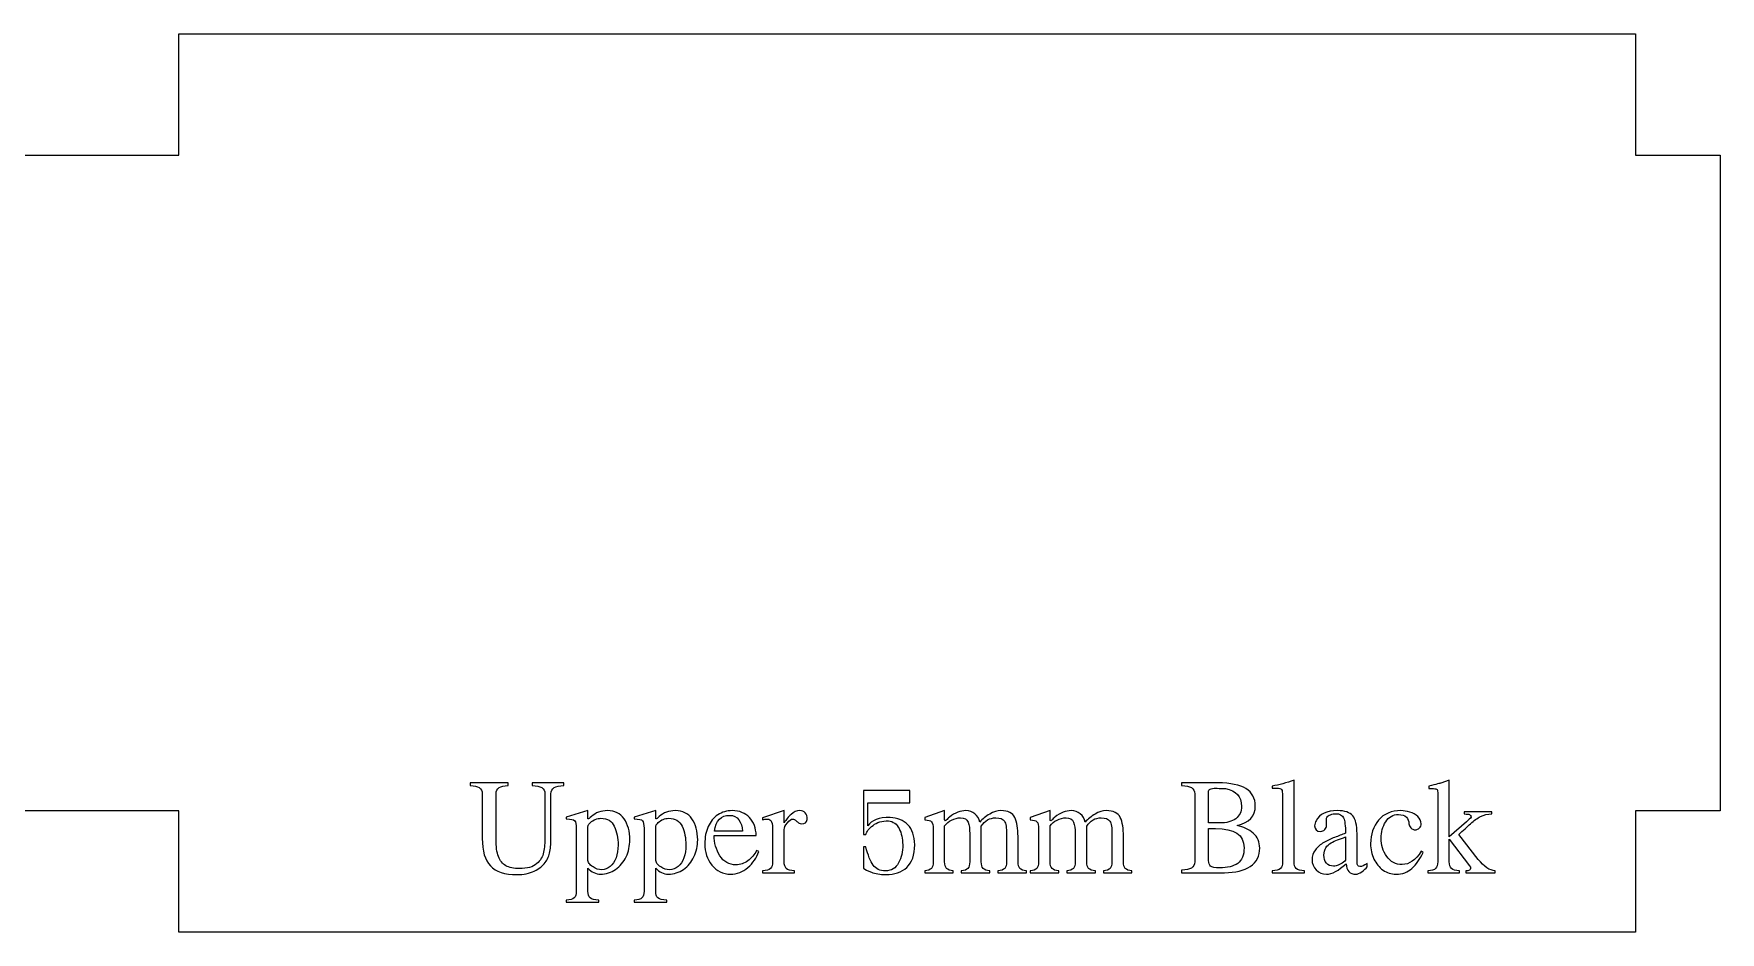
# Model space of a CAD drawing. Header units: inches. Extents: x -14.3 to 12.3, y -4.6 to 6.3.
# Drawn here: x 9.203 to 11.939, y -3.012 to -1.556 of the extents above; entities that cross this region are included whole.
import ezdxf

# ---------------------------------------------------------------- set-up
doc = ezdxf.new("R2010")
doc.units = ezdxf.units.IN
doc.header["$MEASUREMENT"] = 0
doc.layers.add('Layer 1', color=7, linetype='Continuous')

msp = doc.modelspace()

# ---------------------------------------------------------------- linework, layer by layer
at = {"layer": 'Layer 1', "lineweight": 5}
for points in [[(9.4386, -1.7524), (9.4386, -1.7524), (9.4386, -1.5555), (9.4386, -1.5555), (9.4386, -1.5555), (9.4386, -1.5555), (11.8008, -1.5555), (11.8008, -1.5555), (11.8008, -1.5555), (11.8008, -1.5555), (11.8008, -1.7524), (11.8008, -1.7524)], [(11.8008, -1.7524), (11.8008, -1.7524), (11.9386, -1.7524), (11.9386, -1.7524), (11.9386, -1.7524), (11.9386, -1.7524), (11.9386, -2.8154), (11.9386, -2.8154), (11.9386, -2.8154), (11.9386, -2.8154), (11.8008, -2.8154), (11.8008, -2.8154)], [(11.8008, -2.8154), (11.8008, -2.8154), (11.8008, -3.0122), (11.8008, -3.0122), (11.8008, -3.0122), (11.8008, -3.0122), (9.4386, -3.0122), (9.4386, -3.0122), (9.4386, -3.0122), (9.4386, -3.0122), (9.4386, -2.8154), (9.4386, -2.8154)]]:
    msp.add_open_spline(points, degree=3, knots=[0, 0, 0, 0, 0.333333, 0.333333, 0.333333, 0.333333, 0.666667, 0.666667, 0.666667, 0.666667, 1, 1, 1, 1], dxfattribs=at)
for points in [[(6.2889, -1.7524), (6.2889, -1.7524), (9.4386, -1.7524), (9.4386, -1.7524)], [(9.4386, -2.8154), (9.4386, -2.8154), (6.2889, -2.8154), (6.2889, -2.8154)]]:
    msp.add_open_spline(points, degree=3, dxfattribs=at)
at = {"layer": 'Layer 1'}
for points, knots in [([(9.9306, -2.7877), (9.9306, -2.7788), (9.9242, -2.7744), (9.9112, -2.7744), (9.9112, -2.7744), (9.9112, -2.7744), (9.9112, -2.7701), (9.9112, -2.7701), (9.9112, -2.7701), (9.9112, -2.7701), (9.9724, -2.7701), (9.9724, -2.7701), (9.9724, -2.7701), (9.9724, -2.7701), (9.9724, -2.7744), (9.9724, -2.7744), (9.9724, -2.7744), (9.9594, -2.7744), (9.953, -2.7788), (9.953, -2.7877), (9.953, -2.7877), (9.953, -2.7877), (9.953, -2.8617), (9.953, -2.8617), (9.953, -2.8617), (9.953, -2.8732), (9.9542, -2.8825), (9.9568, -2.8894), (9.9568, -2.8894), (9.9594, -2.8962), (9.9634, -2.9012), (9.9689, -2.9044), (9.9689, -2.9044), (9.9745, -2.9075), (9.9818, -2.909), (9.991, -2.909), (9.991, -2.909), (10.0036, -2.909), (10.013, -2.9064), (10.019, -2.901), (10.019, -2.901), (10.0251, -2.8957), (10.0289, -2.8895), (10.0302, -2.8825), (10.0302, -2.8825), (10.0316, -2.8755), (10.0323, -2.867), (10.0323, -2.857), (10.0323, -2.857), (10.0323, -2.857), (10.0323, -2.7877), (10.0323, -2.7877), (10.0323, -2.7877), (10.0323, -2.7788), (10.0254, -2.7744), (10.0116, -2.7744), (10.0116, -2.7744), (10.0116, -2.7744), (10.0116, -2.7701), (10.0116, -2.7701), (10.0116, -2.7701), (10.0116, -2.7701), (10.0627, -2.7701), (10.0627, -2.7701), (10.0627, -2.7701), (10.0627, -2.7701), (10.0627, -2.7744), (10.0627, -2.7744), (10.0627, -2.7744), (10.0489, -2.7744), (10.042, -2.7788), (10.042, -2.7877), (10.042, -2.7877), (10.042, -2.7877), (10.042, -2.857), (10.042, -2.857), (10.042, -2.857), (10.042, -2.8666), (10.0415, -2.8747), (10.0403, -2.8813), (10.0403, -2.8813), (10.0392, -2.8879), (10.0366, -2.8939), (10.0327, -2.8992), (10.0327, -2.8992), (10.0289, -2.9046), (10.0229, -2.9092), (10.015, -2.913), (10.015, -2.913), (10.007, -2.9169), (9.9977, -2.9187), (9.987, -2.9187), (9.987, -2.9187), (9.967, -2.9187), (9.9526, -2.9141), (9.9438, -2.9047), (9.9438, -2.9047), (9.935, -2.8953), (9.9306, -2.8804), (9.9306, -2.8601), (9.9306, -2.8601), (9.9306, -2.8601), (9.9306, -2.7877), (9.9306, -2.7877)], [0, 0, 0, 0, 0.038462, 0.038462, 0.038462, 0.038462, 0.076923, 0.076923, 0.076923, 0.076923, 0.115385, 0.115385, 0.115385, 0.115385, 0.153846, 0.153846, 0.153846, 0.153846, 0.192308, 0.192308, 0.192308, 0.192308, 0.230769, 0.230769, 0.230769, 0.230769, 0.269231, 0.269231, 0.269231, 0.269231, 0.307692, 0.307692, 0.307692, 0.307692, 0.346154, 0.346154, 0.346154, 0.346154, 0.384615, 0.384615, 0.384615, 0.384615, 0.423077, 0.423077, 0.423077, 0.423077, 0.461538, 0.461538, 0.461538, 0.461538, 0.5, 0.5, 0.5, 0.5, 0.538462, 0.538462, 0.538462, 0.538462, 0.576923, 0.576923, 0.576923, 0.576923, 0.615385, 0.615385, 0.615385, 0.615385, 0.653846, 0.653846, 0.653846, 0.653846, 0.692308, 0.692308, 0.692308, 0.692308, 0.730769, 0.730769, 0.730769, 0.730769, 0.769231, 0.769231, 0.769231, 0.769231, 0.807692, 0.807692, 0.807692, 0.807692, 0.846154, 0.846154, 0.846154, 0.846154, 0.884615, 0.884615, 0.884615, 0.884615, 0.923077, 0.923077, 0.923077, 0.923077, 0.961538, 0.961538, 0.961538, 0.961538, 1, 1, 1, 1]), ([(10.5492, -2.8537), (10.5492, -2.8537), (10.5492, -2.7825), (10.5492, -2.7825), (10.5492, -2.7825), (10.5492, -2.7825), (10.624, -2.7825), (10.624, -2.7825), (10.624, -2.7825), (10.624, -2.7825), (10.624, -2.8024), (10.624, -2.8024), (10.624, -2.8024), (10.624, -2.8024), (10.556, -2.8024), (10.556, -2.8024), (10.556, -2.8024), (10.556, -2.8024), (10.556, -2.8397), (10.556, -2.8397), (10.556, -2.8397), (10.5617, -2.8306), (10.5738, -2.8261), (10.592, -2.8261), (10.592, -2.8261), (10.6039, -2.8268), (10.6135, -2.8308), (10.6208, -2.8381), (10.6208, -2.8381), (10.6281, -2.8455), (10.6318, -2.8562), (10.632, -2.8704), (10.632, -2.8704), (10.632, -2.887), (10.6277, -2.8991), (10.6192, -2.907), (10.6192, -2.907), (10.6107, -2.9148), (10.5994, -2.9187), (10.5853, -2.9187), (10.5853, -2.9187), (10.5757, -2.9187), (10.5678, -2.9175), (10.5617, -2.9149), (10.5617, -2.9149), (10.5555, -2.9123), (10.5514, -2.9102), (10.5492, -2.9084), (10.5492, -2.9084), (10.5492, -2.9084), (10.5492, -2.8737), (10.5492, -2.8737), (10.5492, -2.8737), (10.5492, -2.8737), (10.5526, -2.8737), (10.5526, -2.8737), (10.5526, -2.8737), (10.5563, -2.8874), (10.5603, -2.8972), (10.5646, -2.9034), (10.5646, -2.9034), (10.569, -2.9096), (10.5756, -2.9127), (10.5846, -2.9127), (10.5846, -2.9127), (10.5944, -2.9126), (10.6015, -2.9082), (10.6059, -2.8997), (10.6059, -2.8997), (10.6104, -2.8912), (10.6126, -2.8815), (10.6126, -2.8704), (10.6126, -2.8704), (10.6125, -2.8603), (10.6105, -2.8516), (10.6068, -2.8442), (10.6068, -2.8442), (10.603, -2.8369), (10.5972, -2.8326), (10.5893, -2.8315), (10.5893, -2.8315), (10.5791, -2.8315), (10.5708, -2.834), (10.5644, -2.8389), (10.5644, -2.8389), (10.558, -2.8439), (10.5541, -2.8488), (10.5526, -2.8537), (10.5526, -2.8537), (10.5526, -2.8537), (10.5492, -2.8537), (10.5492, -2.8537)], [0, 0, 0, 0, 0.043478, 0.043478, 0.043478, 0.043478, 0.086957, 0.086957, 0.086957, 0.086957, 0.130435, 0.130435, 0.130435, 0.130435, 0.173913, 0.173913, 0.173913, 0.173913, 0.217391, 0.217391, 0.217391, 0.217391, 0.26087, 0.26087, 0.26087, 0.26087, 0.304348, 0.304348, 0.304348, 0.304348, 0.347826, 0.347826, 0.347826, 0.347826, 0.391304, 0.391304, 0.391304, 0.391304, 0.434783, 0.434783, 0.434783, 0.434783, 0.478261, 0.478261, 0.478261, 0.478261, 0.521739, 0.521739, 0.521739, 0.521739, 0.565217, 0.565217, 0.565217, 0.565217, 0.608696, 0.608696, 0.608696, 0.608696, 0.652174, 0.652174, 0.652174, 0.652174, 0.695652, 0.695652, 0.695652, 0.695652, 0.73913, 0.73913, 0.73913, 0.73913, 0.782609, 0.782609, 0.782609, 0.782609, 0.826087, 0.826087, 0.826087, 0.826087, 0.869565, 0.869565, 0.869565, 0.869565, 0.913043, 0.913043, 0.913043, 0.913043, 0.956522, 0.956522, 0.956522, 0.956522, 1, 1, 1, 1]), ([(11.0862, -2.7877), (11.0862, -2.7789), (11.0791, -2.7744), (11.0649, -2.7744), (11.0649, -2.7744), (11.0649, -2.7744), (11.0649, -2.7701), (11.0649, -2.7701), (11.0649, -2.7701), (11.0649, -2.7701), (11.124, -2.7701), (11.124, -2.7701), (11.124, -2.7701), (11.1642, -2.7701), (11.1844, -2.7825), (11.1844, -2.8074), (11.1844, -2.8074), (11.1844, -2.8239), (11.1746, -2.8345), (11.155, -2.8391), (11.155, -2.8391), (11.155, -2.8391), (11.155, -2.8394), (11.155, -2.8394), (11.155, -2.8394), (11.1654, -2.8414), (11.1741, -2.8454), (11.1811, -2.8516), (11.1811, -2.8516), (11.1881, -2.8579), (11.1916, -2.8659), (11.1916, -2.8757), (11.1916, -2.8757), (11.1916, -2.8886), (11.1865, -2.8985), (11.1762, -2.9054), (11.1762, -2.9054), (11.166, -2.9123), (11.152, -2.9157), (11.1342, -2.9157), (11.1342, -2.9157), (11.1342, -2.9157), (11.0649, -2.9157), (11.0649, -2.9157), (11.0649, -2.9157), (11.0649, -2.9157), (11.0649, -2.9115), (11.0649, -2.9115), (11.0649, -2.9115), (11.0791, -2.9115), (11.0862, -2.907), (11.0862, -2.8981), (11.0862, -2.8981), (11.0862, -2.8981), (11.0862, -2.7877), (11.0862, -2.7877)], [0, 0, 0, 0, 0.071429, 0.071429, 0.071429, 0.071429, 0.142857, 0.142857, 0.142857, 0.142857, 0.214286, 0.214286, 0.214286, 0.214286, 0.285714, 0.285714, 0.285714, 0.285714, 0.357143, 0.357143, 0.357143, 0.357143, 0.428571, 0.428571, 0.428571, 0.428571, 0.5, 0.5, 0.5, 0.5, 0.571429, 0.571429, 0.571429, 0.571429, 0.642857, 0.642857, 0.642857, 0.642857, 0.714286, 0.714286, 0.714286, 0.714286, 0.785714, 0.785714, 0.785714, 0.785714, 0.857143, 0.857143, 0.857143, 0.857143, 0.928571, 0.928571, 0.928571, 0.928571, 1, 1, 1, 1]), ([(11.1266, -2.8351), (11.1379, -2.8351), (11.1466, -2.8327), (11.1527, -2.8281), (11.1527, -2.8281), (11.1589, -2.8235), (11.162, -2.8168), (11.162, -2.8081), (11.162, -2.8081), (11.162, -2.792), (11.1533, -2.7825), (11.136, -2.7794), (11.136, -2.7794), (11.1275, -2.779), (11.1224, -2.7788), (11.1206, -2.7788), (11.1206, -2.7788), (11.1161, -2.7788), (11.113, -2.7792), (11.1113, -2.7801), (11.1113, -2.7801), (11.1095, -2.781), (11.1086, -2.7827), (11.1086, -2.7854), (11.1086, -2.7854), (11.1086, -2.7854), (11.1086, -2.8351), (11.1086, -2.8351), (11.1086, -2.8351), (11.1086, -2.8351), (11.1266, -2.8351), (11.1266, -2.8351)], [0, 0, 0, 0, 0.125, 0.125, 0.125, 0.125, 0.25, 0.25, 0.25, 0.25, 0.375, 0.375, 0.375, 0.375, 0.5, 0.5, 0.5, 0.5, 0.625, 0.625, 0.625, 0.625, 0.75, 0.75, 0.75, 0.75, 0.875, 0.875, 0.875, 0.875, 1, 1, 1, 1]), ([(11.2286, -2.7924), (11.2286, -2.786), (11.2281, -2.7821), (11.2271, -2.7806), (11.2271, -2.7806), (11.2261, -2.7791), (11.2235, -2.7784), (11.2193, -2.7784), (11.2193, -2.7784), (11.2193, -2.7784), (11.2116, -2.7784), (11.2116, -2.7784), (11.2116, -2.7784), (11.2116, -2.7784), (11.2116, -2.7754), (11.2116, -2.7754), (11.2116, -2.7754), (11.223, -2.7732), (11.2349, -2.77), (11.2474, -2.7657), (11.2474, -2.7657), (11.2474, -2.7657), (11.2474, -2.8981), (11.2474, -2.8981), (11.2474, -2.8981), (11.2474, -2.9031), (11.2485, -2.9066), (11.2508, -2.9088), (11.2508, -2.9088), (11.2531, -2.9109), (11.2576, -2.9122), (11.2643, -2.9127), (11.2643, -2.9127), (11.2643, -2.9127), (11.2643, -2.9157), (11.2643, -2.9157), (11.2643, -2.9157), (11.2643, -2.9157), (11.2116, -2.9157), (11.2116, -2.9157), (11.2116, -2.9157), (11.2116, -2.9157), (11.2116, -2.9127), (11.2116, -2.9127), (11.2116, -2.9127), (11.2183, -2.9122), (11.2228, -2.9109), (11.2251, -2.9088), (11.2251, -2.9088), (11.2275, -2.9066), (11.2286, -2.9031), (11.2286, -2.8981), (11.2286, -2.8981), (11.2286, -2.8981), (11.2286, -2.7924), (11.2286, -2.7924)], [0, 0, 0, 0, 0.071429, 0.071429, 0.071429, 0.071429, 0.142857, 0.142857, 0.142857, 0.142857, 0.214286, 0.214286, 0.214286, 0.214286, 0.285714, 0.285714, 0.285714, 0.285714, 0.357143, 0.357143, 0.357143, 0.357143, 0.428571, 0.428571, 0.428571, 0.428571, 0.5, 0.5, 0.5, 0.5, 0.571429, 0.571429, 0.571429, 0.571429, 0.642857, 0.642857, 0.642857, 0.642857, 0.714286, 0.714286, 0.714286, 0.714286, 0.785714, 0.785714, 0.785714, 0.785714, 0.857143, 0.857143, 0.857143, 0.857143, 0.928571, 0.928571, 0.928571, 0.928571, 1, 1, 1, 1]), ([(11.4804, -2.788), (11.4804, -2.7842), (11.48, -2.7819), (11.4792, -2.7809), (11.4792, -2.7809), (11.4784, -2.7799), (11.4765, -2.7794), (11.4734, -2.7794), (11.4734, -2.7794), (11.4734, -2.7794), (11.466, -2.7794), (11.466, -2.7794), (11.466, -2.7794), (11.466, -2.7794), (11.466, -2.7754), (11.466, -2.7754), (11.466, -2.7754), (11.4781, -2.7724), (11.4846, -2.7706), (11.4854, -2.7704), (11.4854, -2.7704), (11.4854, -2.7704), (11.499, -2.7657), (11.499, -2.7657), (11.499, -2.7657), (11.499, -2.7657), (11.499, -2.8577), (11.499, -2.8577), (11.499, -2.8577), (11.499, -2.8577), (11.5267, -2.8334), (11.5267, -2.8334), (11.5267, -2.8334), (11.5306, -2.83), (11.5332, -2.8274), (11.5343, -2.8254), (11.5343, -2.8254), (11.5343, -2.8235), (11.5336, -2.8222), (11.5321, -2.8215), (11.5321, -2.8215), (11.5306, -2.8208), (11.5277, -2.8205), (11.5234, -2.8205), (11.5234, -2.8205), (11.5234, -2.8205), (11.5234, -2.8171), (11.5234, -2.8171), (11.5234, -2.8171), (11.5234, -2.8171), (11.568, -2.8171), (11.568, -2.8171), (11.568, -2.8171), (11.568, -2.8171), (11.568, -2.8205), (11.568, -2.8205), (11.568, -2.8205), (11.5612, -2.8205), (11.5551, -2.8219), (11.5497, -2.8246), (11.5497, -2.8246), (11.5444, -2.8273), (11.539, -2.8312), (11.5335, -2.8362), (11.5335, -2.8362), (11.528, -2.8412), (11.5216, -2.8471), (11.5144, -2.8537), (11.5144, -2.8537), (11.5144, -2.8537), (11.546, -2.8941), (11.546, -2.8941), (11.546, -2.8941), (11.5554, -2.906), (11.5646, -2.9122), (11.5737, -2.9127), (11.5737, -2.9127), (11.5737, -2.9127), (11.5737, -2.9157), (11.5737, -2.9157), (11.5737, -2.9157), (11.5737, -2.9157), (11.5257, -2.9157), (11.5257, -2.9157), (11.5257, -2.9157), (11.5257, -2.9157), (11.5257, -2.9127), (11.5257, -2.9127), (11.5257, -2.9127), (11.531, -2.9127), (11.5336, -2.9114), (11.5336, -2.9087), (11.5336, -2.9087), (11.5336, -2.9075), (11.5331, -2.9061), (11.532, -2.9044), (11.532, -2.9044), (11.532, -2.9044), (11.499, -2.8611), (11.499, -2.8611), (11.499, -2.8611), (11.499, -2.8611), (11.499, -2.8981), (11.499, -2.8981), (11.499, -2.8981), (11.499, -2.9031), (11.5002, -2.9066), (11.5025, -2.9088), (11.5025, -2.9088), (11.5048, -2.9109), (11.5092, -2.9122), (11.5157, -2.9127), (11.5157, -2.9127), (11.5157, -2.9127), (11.5157, -2.9157), (11.5157, -2.9157), (11.5157, -2.9157), (11.5157, -2.9157), (11.464, -2.9157), (11.464, -2.9157), (11.464, -2.9157), (11.464, -2.9157), (11.464, -2.9127), (11.464, -2.9127), (11.464, -2.9127), (11.4704, -2.9122), (11.4746, -2.9109), (11.4769, -2.9088), (11.4769, -2.9088), (11.4792, -2.9066), (11.4804, -2.9031), (11.4804, -2.8981), (11.4804, -2.8981), (11.4804, -2.8981), (11.4804, -2.788), (11.4804, -2.788)], [0, 0, 0, 0, 0.029412, 0.029412, 0.029412, 0.029412, 0.058824, 0.058824, 0.058824, 0.058824, 0.088235, 0.088235, 0.088235, 0.088235, 0.117647, 0.117647, 0.117647, 0.117647, 0.147059, 0.147059, 0.147059, 0.147059, 0.176471, 0.176471, 0.176471, 0.176471, 0.205882, 0.205882, 0.205882, 0.205882, 0.235294, 0.235294, 0.235294, 0.235294, 0.264706, 0.264706, 0.264706, 0.264706, 0.294118, 0.294118, 0.294118, 0.294118, 0.323529, 0.323529, 0.323529, 0.323529, 0.352941, 0.352941, 0.352941, 0.352941, 0.382353, 0.382353, 0.382353, 0.382353, 0.411765, 0.411765, 0.411765, 0.411765, 0.441176, 0.441176, 0.441176, 0.441176, 0.470588, 0.470588, 0.470588, 0.470588, 0.5, 0.5, 0.5, 0.5, 0.529412, 0.529412, 0.529412, 0.529412, 0.558824, 0.558824, 0.558824, 0.558824, 0.588235, 0.588235, 0.588235, 0.588235, 0.617647, 0.617647, 0.617647, 0.617647, 0.647059, 0.647059, 0.647059, 0.647059, 0.676471, 0.676471, 0.676471, 0.676471, 0.705882, 0.705882, 0.705882, 0.705882, 0.735294, 0.735294, 0.735294, 0.735294, 0.764706, 0.764706, 0.764706, 0.764706, 0.794118, 0.794118, 0.794118, 0.794118, 0.823529, 0.823529, 0.823529, 0.823529, 0.852941, 0.852941, 0.852941, 0.852941, 0.882353, 0.882353, 0.882353, 0.882353, 0.911765, 0.911765, 0.911765, 0.911765, 0.941176, 0.941176, 0.941176, 0.941176, 0.970588, 0.970588, 0.970588, 0.970588, 1, 1, 1, 1]), ([(10.083, -2.8437), (10.083, -2.8375), (10.0822, -2.8334), (10.0806, -2.8314), (10.0806, -2.8314), (10.079, -2.8294), (10.0744, -2.8285), (10.0669, -2.8285), (10.0669, -2.8285), (10.0669, -2.8285), (10.0669, -2.8254), (10.0669, -2.8254), (10.0669, -2.8254), (10.0669, -2.8254), (10.102, -2.8151), (10.102, -2.8151), (10.102, -2.8151), (10.102, -2.8151), (10.102, -2.8285), (10.102, -2.8285), (10.102, -2.8285), (10.1029, -2.8285), (10.1048, -2.8272), (10.1076, -2.8248), (10.1076, -2.8248), (10.1145, -2.8183), (10.1232, -2.8151), (10.1339, -2.8151), (10.1339, -2.8151), (10.1456, -2.8151), (10.1545, -2.8195), (10.1607, -2.8284), (10.1607, -2.8284), (10.1669, -2.8373), (10.17, -2.8486), (10.17, -2.8624), (10.17, -2.8624), (10.17, -2.8721), (10.168, -2.8813), (10.164, -2.8899), (10.164, -2.8899), (10.1599, -2.8984), (10.1543, -2.9052), (10.147, -2.9104), (10.147, -2.9104), (10.1397, -2.9155), (10.1315, -2.9181), (10.1223, -2.9181), (10.1223, -2.9181), (10.1147, -2.9181), (10.108, -2.9147), (10.102, -2.9081), (10.102, -2.9081), (10.102, -2.9081), (10.102, -2.9457), (10.102, -2.9457), (10.102, -2.9457), (10.102, -2.9508), (10.1032, -2.9544), (10.1056, -2.9565), (10.1056, -2.9565), (10.1081, -2.9586), (10.1129, -2.9599), (10.1199, -2.9604), (10.1199, -2.9604), (10.1199, -2.9604), (10.1199, -2.9634), (10.1199, -2.9634), (10.1199, -2.9634), (10.1199, -2.9634), (10.0669, -2.9634), (10.0669, -2.9634), (10.0669, -2.9634), (10.0669, -2.9634), (10.0669, -2.9604), (10.0669, -2.9604), (10.0669, -2.9604), (10.0732, -2.9599), (10.0774, -2.9586), (10.0796, -2.9565), (10.0796, -2.9565), (10.0819, -2.9543), (10.083, -2.9507), (10.083, -2.9457), (10.083, -2.9457), (10.083, -2.9457), (10.083, -2.8437), (10.083, -2.8437)], [0, 0, 0, 0, 0.045455, 0.045455, 0.045455, 0.045455, 0.090909, 0.090909, 0.090909, 0.090909, 0.136364, 0.136364, 0.136364, 0.136364, 0.181818, 0.181818, 0.181818, 0.181818, 0.227273, 0.227273, 0.227273, 0.227273, 0.272727, 0.272727, 0.272727, 0.272727, 0.318182, 0.318182, 0.318182, 0.318182, 0.363636, 0.363636, 0.363636, 0.363636, 0.409091, 0.409091, 0.409091, 0.409091, 0.454545, 0.454545, 0.454545, 0.454545, 0.5, 0.5, 0.5, 0.5, 0.545455, 0.545455, 0.545455, 0.545455, 0.590909, 0.590909, 0.590909, 0.590909, 0.636364, 0.636364, 0.636364, 0.636364, 0.681818, 0.681818, 0.681818, 0.681818, 0.727273, 0.727273, 0.727273, 0.727273, 0.772727, 0.772727, 0.772727, 0.772727, 0.818182, 0.818182, 0.818182, 0.818182, 0.863636, 0.863636, 0.863636, 0.863636, 0.909091, 0.909091, 0.909091, 0.909091, 0.954545, 0.954545, 0.954545, 0.954545, 1, 1, 1, 1]), ([(10.193, -2.8437), (10.193, -2.8375), (10.1922, -2.8334), (10.1906, -2.8314), (10.1906, -2.8314), (10.189, -2.8294), (10.1844, -2.8285), (10.1769, -2.8285), (10.1769, -2.8285), (10.1769, -2.8285), (10.1769, -2.8254), (10.1769, -2.8254), (10.1769, -2.8254), (10.1769, -2.8254), (10.212, -2.8151), (10.212, -2.8151), (10.212, -2.8151), (10.212, -2.8151), (10.212, -2.8285), (10.212, -2.8285), (10.212, -2.8285), (10.2129, -2.8285), (10.2148, -2.8272), (10.2176, -2.8248), (10.2176, -2.8248), (10.2245, -2.8183), (10.2332, -2.8151), (10.2439, -2.8151), (10.2439, -2.8151), (10.2556, -2.8151), (10.2645, -2.8195), (10.2707, -2.8284), (10.2707, -2.8284), (10.2769, -2.8373), (10.28, -2.8486), (10.28, -2.8624), (10.28, -2.8624), (10.28, -2.8721), (10.278, -2.8813), (10.274, -2.8899), (10.274, -2.8899), (10.2699, -2.8984), (10.2643, -2.9052), (10.257, -2.9104), (10.257, -2.9104), (10.2497, -2.9155), (10.2415, -2.9181), (10.2323, -2.9181), (10.2323, -2.9181), (10.2247, -2.9181), (10.218, -2.9147), (10.212, -2.9081), (10.212, -2.9081), (10.212, -2.9081), (10.212, -2.9457), (10.212, -2.9457), (10.212, -2.9457), (10.212, -2.9508), (10.2132, -2.9544), (10.2156, -2.9565), (10.2156, -2.9565), (10.2181, -2.9586), (10.2229, -2.9599), (10.2299, -2.9604), (10.2299, -2.9604), (10.2299, -2.9604), (10.2299, -2.9634), (10.2299, -2.9634), (10.2299, -2.9634), (10.2299, -2.9634), (10.1769, -2.9634), (10.1769, -2.9634), (10.1769, -2.9634), (10.1769, -2.9634), (10.1769, -2.9604), (10.1769, -2.9604), (10.1769, -2.9604), (10.1832, -2.9599), (10.1874, -2.9586), (10.1896, -2.9565), (10.1896, -2.9565), (10.1919, -2.9543), (10.193, -2.9507), (10.193, -2.9457), (10.193, -2.9457), (10.193, -2.9457), (10.193, -2.8437), (10.193, -2.8437)], [0, 0, 0, 0, 0.045455, 0.045455, 0.045455, 0.045455, 0.090909, 0.090909, 0.090909, 0.090909, 0.136364, 0.136364, 0.136364, 0.136364, 0.181818, 0.181818, 0.181818, 0.181818, 0.227273, 0.227273, 0.227273, 0.227273, 0.272727, 0.272727, 0.272727, 0.272727, 0.318182, 0.318182, 0.318182, 0.318182, 0.363636, 0.363636, 0.363636, 0.363636, 0.409091, 0.409091, 0.409091, 0.409091, 0.454545, 0.454545, 0.454545, 0.454545, 0.5, 0.5, 0.5, 0.5, 0.545455, 0.545455, 0.545455, 0.545455, 0.590909, 0.590909, 0.590909, 0.590909, 0.636364, 0.636364, 0.636364, 0.636364, 0.681818, 0.681818, 0.681818, 0.681818, 0.727273, 0.727273, 0.727273, 0.727273, 0.772727, 0.772727, 0.772727, 0.772727, 0.818182, 0.818182, 0.818182, 0.818182, 0.863636, 0.863636, 0.863636, 0.863636, 0.909091, 0.909091, 0.909091, 0.909091, 0.954545, 0.954545, 0.954545, 0.954545, 1, 1, 1, 1]), ([(10.3066, -2.8551), (10.3068, -2.8673), (10.3099, -2.8783), (10.316, -2.8882), (10.316, -2.8882), (10.3221, -2.8981), (10.3309, -2.903), (10.3423, -2.903), (10.3423, -2.903), (10.3491, -2.903), (10.3555, -2.9008), (10.3613, -2.8964), (10.3613, -2.8964), (10.3671, -2.892), (10.3719, -2.8864), (10.3756, -2.8797), (10.3756, -2.8797), (10.3756, -2.8797), (10.3793, -2.8811), (10.3793, -2.8811), (10.3793, -2.8811), (10.3756, -2.8916), (10.3696, -2.9004), (10.3614, -2.9075), (10.3614, -2.9075), (10.3532, -2.9145), (10.3438, -2.9181), (10.3332, -2.9181), (10.3332, -2.9181), (10.321, -2.9181), (10.311, -2.9132), (10.3032, -2.9035), (10.3032, -2.9035), (10.2955, -2.8938), (10.2916, -2.8822), (10.2916, -2.8687), (10.2916, -2.8687), (10.2916, -2.8583), (10.2934, -2.849), (10.2971, -2.8409), (10.2971, -2.8409), (10.3007, -2.8328), (10.3059, -2.8265), (10.3126, -2.8219), (10.3126, -2.8219), (10.3194, -2.8174), (10.3272, -2.8151), (10.3362, -2.8151), (10.3362, -2.8151), (10.3479, -2.8151), (10.3571, -2.8188), (10.364, -2.8262), (10.364, -2.8262), (10.371, -2.8337), (10.3746, -2.8433), (10.3749, -2.8551), (10.3749, -2.8551), (10.3749, -2.8551), (10.3066, -2.8551), (10.3066, -2.8551)], [0, 0, 0, 0, 0.066667, 0.066667, 0.066667, 0.066667, 0.133333, 0.133333, 0.133333, 0.133333, 0.2, 0.2, 0.2, 0.2, 0.266667, 0.266667, 0.266667, 0.266667, 0.333333, 0.333333, 0.333333, 0.333333, 0.4, 0.4, 0.4, 0.4, 0.466667, 0.466667, 0.466667, 0.466667, 0.533333, 0.533333, 0.533333, 0.533333, 0.6, 0.6, 0.6, 0.6, 0.666667, 0.666667, 0.666667, 0.666667, 0.733333, 0.733333, 0.733333, 0.733333, 0.8, 0.8, 0.8, 0.8, 0.866667, 0.866667, 0.866667, 0.866667, 0.933333, 0.933333, 0.933333, 0.933333, 1, 1, 1, 1]), ([(10.4016, -2.8501), (10.4016, -2.8419), (10.401, -2.8364), (10.3998, -2.8333), (10.3998, -2.8333), (10.3986, -2.8302), (10.3963, -2.8287), (10.3929, -2.8287), (10.3929, -2.8287), (10.3905, -2.8287), (10.3879, -2.8292), (10.3853, -2.8301), (10.3853, -2.8301), (10.3853, -2.8301), (10.3853, -2.8267), (10.3853, -2.8267), (10.3853, -2.8267), (10.3853, -2.8267), (10.4203, -2.8151), (10.4203, -2.8151), (10.4203, -2.8151), (10.4203, -2.8151), (10.4203, -2.8347), (10.4203, -2.8347), (10.4203, -2.8347), (10.4234, -2.8297), (10.4271, -2.8252), (10.4315, -2.8211), (10.4315, -2.8211), (10.4359, -2.8171), (10.4405, -2.8151), (10.4454, -2.8151), (10.4454, -2.8151), (10.4535, -2.8151), (10.4576, -2.8199), (10.4576, -2.8294), (10.4576, -2.8294), (10.457, -2.8341), (10.454, -2.8364), (10.4487, -2.8364), (10.4487, -2.8364), (10.447, -2.8364), (10.4456, -2.8361), (10.4446, -2.8355), (10.4446, -2.8355), (10.4435, -2.8349), (10.4422, -2.8339), (10.4407, -2.8325), (10.4407, -2.8325), (10.4392, -2.8311), (10.438, -2.8302), (10.4371, -2.8296), (10.4371, -2.8296), (10.4362, -2.829), (10.4352, -2.8287), (10.434, -2.8287), (10.434, -2.8287), (10.4318, -2.8287), (10.429, -2.8309), (10.4255, -2.835), (10.4255, -2.835), (10.422, -2.8392), (10.4203, -2.8428), (10.4203, -2.8457), (10.4203, -2.8457), (10.4203, -2.8457), (10.4203, -2.8981), (10.4203, -2.8981), (10.4203, -2.8981), (10.4203, -2.9031), (10.4215, -2.9066), (10.4237, -2.9088), (10.4237, -2.9088), (10.4261, -2.9109), (10.4305, -2.9122), (10.437, -2.9127), (10.437, -2.9127), (10.437, -2.9127), (10.437, -2.9157), (10.437, -2.9157), (10.437, -2.9157), (10.437, -2.9157), (10.3853, -2.9157), (10.3853, -2.9157), (10.3853, -2.9157), (10.3853, -2.9157), (10.3853, -2.9127), (10.3853, -2.9127), (10.3853, -2.9127), (10.3916, -2.9122), (10.3959, -2.9109), (10.3982, -2.9088), (10.3982, -2.9088), (10.4005, -2.9066), (10.4016, -2.9031), (10.4016, -2.8981), (10.4016, -2.8981), (10.4016, -2.8981), (10.4016, -2.8501), (10.4016, -2.8501)], [0, 0, 0, 0, 0.04, 0.04, 0.04, 0.04, 0.08, 0.08, 0.08, 0.08, 0.12, 0.12, 0.12, 0.12, 0.16, 0.16, 0.16, 0.16, 0.2, 0.2, 0.2, 0.2, 0.24, 0.24, 0.24, 0.24, 0.28, 0.28, 0.28, 0.28, 0.32, 0.32, 0.32, 0.32, 0.36, 0.36, 0.36, 0.36, 0.4, 0.4, 0.4, 0.4, 0.44, 0.44, 0.44, 0.44, 0.48, 0.48, 0.48, 0.48, 0.52, 0.52, 0.52, 0.52, 0.56, 0.56, 0.56, 0.56, 0.6, 0.6, 0.6, 0.6, 0.64, 0.64, 0.64, 0.64, 0.68, 0.68, 0.68, 0.68, 0.72, 0.72, 0.72, 0.72, 0.76, 0.76, 0.76, 0.76, 0.8, 0.8, 0.8, 0.8, 0.84, 0.84, 0.84, 0.84, 0.88, 0.88, 0.88, 0.88, 0.92, 0.92, 0.92, 0.92, 0.96, 0.96, 0.96, 0.96, 1, 1, 1, 1]), ([(10.662, -2.8448), (10.662, -2.8389), (10.6611, -2.8349), (10.6593, -2.833), (10.6593, -2.833), (10.6576, -2.831), (10.6539, -2.8301), (10.6483, -2.8301), (10.6483, -2.8301), (10.6483, -2.8301), (10.6483, -2.8264), (10.6483, -2.8264), (10.6483, -2.8264), (10.6483, -2.8264), (10.6806, -2.8151), (10.6806, -2.8151), (10.6806, -2.8151), (10.6806, -2.8151), (10.6806, -2.8294), (10.6806, -2.8294), (10.6806, -2.8294), (10.6806, -2.8308), (10.681, -2.8315), (10.6816, -2.8315), (10.6816, -2.8315), (10.682, -2.8315), (10.6826, -2.8311), (10.6833, -2.8305), (10.6833, -2.8305), (10.684, -2.8299), (10.6849, -2.829), (10.6857, -2.828), (10.6857, -2.828), (10.6867, -2.827), (10.6875, -2.8261), (10.6883, -2.8254), (10.6883, -2.8254), (10.6976, -2.8185), (10.7065, -2.8151), (10.715, -2.8151), (10.715, -2.8151), (10.7206, -2.8151), (10.7254, -2.8168), (10.7295, -2.8203), (10.7295, -2.8203), (10.7337, -2.8237), (10.7364, -2.8282), (10.7377, -2.8337), (10.7377, -2.8337), (10.742, -2.8287), (10.7474, -2.8243), (10.7536, -2.8206), (10.7536, -2.8206), (10.7599, -2.8169), (10.7659, -2.8151), (10.7716, -2.8151), (10.7716, -2.8151), (10.7834, -2.8151), (10.791, -2.8188), (10.7945, -2.8262), (10.7945, -2.8262), (10.7979, -2.8337), (10.7996, -2.844), (10.7996, -2.8571), (10.7996, -2.8571), (10.7996, -2.8571), (10.7996, -2.8981), (10.7996, -2.8981), (10.7996, -2.8981), (10.7996, -2.903), (10.8006, -2.9065), (10.8026, -2.9087), (10.8026, -2.9087), (10.8046, -2.9109), (10.8082, -2.9122), (10.8133, -2.9127), (10.8133, -2.9127), (10.8133, -2.9127), (10.8133, -2.9157), (10.8133, -2.9157), (10.8133, -2.9157), (10.8133, -2.9157), (10.767, -2.9157), (10.767, -2.9157), (10.767, -2.9157), (10.767, -2.9157), (10.767, -2.9127), (10.767, -2.9127), (10.767, -2.9127), (10.7723, -2.9122), (10.776, -2.9109), (10.778, -2.9087), (10.778, -2.9087), (10.78, -2.9065), (10.781, -2.903), (10.781, -2.8981), (10.781, -2.8981), (10.781, -2.8981), (10.781, -2.8534), (10.781, -2.8534), (10.781, -2.8534), (10.781, -2.8429), (10.7798, -2.8357), (10.7775, -2.8321), (10.7775, -2.8321), (10.7752, -2.8285), (10.7706, -2.8267), (10.7636, -2.8267), (10.7636, -2.8267), (10.7538, -2.8267), (10.7459, -2.8312), (10.74, -2.8401), (10.74, -2.8401), (10.74, -2.8401), (10.74, -2.8981), (10.74, -2.8981), (10.74, -2.8981), (10.74, -2.903), (10.741, -2.9065), (10.743, -2.9087), (10.743, -2.9087), (10.7451, -2.9109), (10.7487, -2.9122), (10.754, -2.9127), (10.754, -2.9127), (10.754, -2.9127), (10.754, -2.9157), (10.754, -2.9157), (10.754, -2.9157), (10.754, -2.9157), (10.7076, -2.9157), (10.7076, -2.9157), (10.7076, -2.9157), (10.7076, -2.9157), (10.7076, -2.9127), (10.7076, -2.9127), (10.7076, -2.9127), (10.7128, -2.9122), (10.7164, -2.9109), (10.7184, -2.9087), (10.7184, -2.9087), (10.7203, -2.9065), (10.7213, -2.903), (10.7213, -2.8981), (10.7213, -2.8981), (10.7213, -2.8981), (10.7213, -2.8525), (10.7213, -2.8525), (10.7213, -2.8525), (10.7213, -2.8446), (10.7204, -2.8384), (10.7186, -2.8337), (10.7186, -2.8337), (10.7167, -2.8291), (10.7127, -2.8267), (10.7064, -2.8267), (10.7064, -2.8267), (10.7015, -2.8267), (10.6967, -2.828), (10.6919, -2.8304), (10.6919, -2.8304), (10.6871, -2.8328), (10.6834, -2.8359), (10.6806, -2.8397), (10.6806, -2.8397), (10.6806, -2.8397), (10.6806, -2.8981), (10.6806, -2.8981), (10.6806, -2.8981), (10.6806, -2.903), (10.6816, -2.9065), (10.6837, -2.9087), (10.6837, -2.9087), (10.6857, -2.9109), (10.6894, -2.9122), (10.6946, -2.9127), (10.6946, -2.9127), (10.6946, -2.9127), (10.6946, -2.9157), (10.6946, -2.9157), (10.6946, -2.9157), (10.6946, -2.9157), (10.6483, -2.9157), (10.6483, -2.9157), (10.6483, -2.9157), (10.6483, -2.9157), (10.6483, -2.9127), (10.6483, -2.9127), (10.6483, -2.9127), (10.6535, -2.9122), (10.657, -2.9109), (10.659, -2.9087), (10.659, -2.9087), (10.661, -2.9065), (10.662, -2.903), (10.662, -2.8981), (10.662, -2.8981), (10.662, -2.8981), (10.662, -2.8448), (10.662, -2.8448)], [0, 0, 0, 0, 0.02, 0.02, 0.02, 0.02, 0.04, 0.04, 0.04, 0.04, 0.06, 0.06, 0.06, 0.06, 0.08, 0.08, 0.08, 0.08, 0.1, 0.1, 0.1, 0.1, 0.12, 0.12, 0.12, 0.12, 0.14, 0.14, 0.14, 0.14, 0.16, 0.16, 0.16, 0.16, 0.18, 0.18, 0.18, 0.18, 0.2, 0.2, 0.2, 0.2, 0.22, 0.22, 0.22, 0.22, 0.24, 0.24, 0.24, 0.24, 0.26, 0.26, 0.26, 0.26, 0.28, 0.28, 0.28, 0.28, 0.3, 0.3, 0.3, 0.3, 0.32, 0.32, 0.32, 0.32, 0.34, 0.34, 0.34, 0.34, 0.36, 0.36, 0.36, 0.36, 0.38, 0.38, 0.38, 0.38, 0.4, 0.4, 0.4, 0.4, 0.42, 0.42, 0.42, 0.42, 0.44, 0.44, 0.44, 0.44, 0.46, 0.46, 0.46, 0.46, 0.48, 0.48, 0.48, 0.48, 0.5, 0.5, 0.5, 0.5, 0.52, 0.52, 0.52, 0.52, 0.54, 0.54, 0.54, 0.54, 0.56, 0.56, 0.56, 0.56, 0.58, 0.58, 0.58, 0.58, 0.6, 0.6, 0.6, 0.6, 0.62, 0.62, 0.62, 0.62, 0.64, 0.64, 0.64, 0.64, 0.66, 0.66, 0.66, 0.66, 0.68, 0.68, 0.68, 0.68, 0.7, 0.7, 0.7, 0.7, 0.72, 0.72, 0.72, 0.72, 0.74, 0.74, 0.74, 0.74, 0.76, 0.76, 0.76, 0.76, 0.78, 0.78, 0.78, 0.78, 0.8, 0.8, 0.8, 0.8, 0.82, 0.82, 0.82, 0.82, 0.84, 0.84, 0.84, 0.84, 0.86, 0.86, 0.86, 0.86, 0.88, 0.88, 0.88, 0.88, 0.9, 0.9, 0.9, 0.9, 0.92, 0.92, 0.92, 0.92, 0.94, 0.94, 0.94, 0.94, 0.96, 0.96, 0.96, 0.96, 0.98, 0.98, 0.98, 0.98, 1, 1, 1, 1]), ([(10.833, -2.8448), (10.833, -2.8389), (10.8321, -2.8349), (10.8303, -2.833), (10.8303, -2.833), (10.8286, -2.831), (10.8249, -2.8301), (10.8193, -2.8301), (10.8193, -2.8301), (10.8193, -2.8301), (10.8193, -2.8264), (10.8193, -2.8264), (10.8193, -2.8264), (10.8193, -2.8264), (10.8516, -2.8151), (10.8516, -2.8151), (10.8516, -2.8151), (10.8516, -2.8151), (10.8516, -2.8294), (10.8516, -2.8294), (10.8516, -2.8294), (10.8516, -2.8308), (10.852, -2.8315), (10.8526, -2.8315), (10.8526, -2.8315), (10.853, -2.8315), (10.8536, -2.8311), (10.8543, -2.8305), (10.8543, -2.8305), (10.855, -2.8299), (10.8559, -2.829), (10.8567, -2.828), (10.8567, -2.828), (10.8577, -2.827), (10.8585, -2.8261), (10.8593, -2.8254), (10.8593, -2.8254), (10.8686, -2.8185), (10.8775, -2.8151), (10.886, -2.8151), (10.886, -2.8151), (10.8916, -2.8151), (10.8964, -2.8168), (10.9005, -2.8203), (10.9005, -2.8203), (10.9047, -2.8237), (10.9074, -2.8282), (10.9087, -2.8337), (10.9087, -2.8337), (10.913, -2.8287), (10.9184, -2.8243), (10.9246, -2.8206), (10.9246, -2.8206), (10.9309, -2.8169), (10.9369, -2.8151), (10.9426, -2.8151), (10.9426, -2.8151), (10.9544, -2.8151), (10.962, -2.8188), (10.9655, -2.8262), (10.9655, -2.8262), (10.9689, -2.8337), (10.9706, -2.844), (10.9706, -2.8571), (10.9706, -2.8571), (10.9706, -2.8571), (10.9706, -2.8981), (10.9706, -2.8981), (10.9706, -2.8981), (10.9706, -2.903), (10.9716, -2.9065), (10.9736, -2.9087), (10.9736, -2.9087), (10.9756, -2.9109), (10.9792, -2.9122), (10.9843, -2.9127), (10.9843, -2.9127), (10.9843, -2.9127), (10.9843, -2.9157), (10.9843, -2.9157), (10.9843, -2.9157), (10.9843, -2.9157), (10.938, -2.9157), (10.938, -2.9157), (10.938, -2.9157), (10.938, -2.9157), (10.938, -2.9127), (10.938, -2.9127), (10.938, -2.9127), (10.9433, -2.9122), (10.947, -2.9109), (10.949, -2.9087), (10.949, -2.9087), (10.951, -2.9065), (10.952, -2.903), (10.952, -2.8981), (10.952, -2.8981), (10.952, -2.8981), (10.952, -2.8534), (10.952, -2.8534), (10.952, -2.8534), (10.952, -2.8429), (10.9508, -2.8357), (10.9485, -2.8321), (10.9485, -2.8321), (10.9462, -2.8285), (10.9416, -2.8267), (10.9346, -2.8267), (10.9346, -2.8267), (10.9248, -2.8267), (10.9169, -2.8312), (10.911, -2.8401), (10.911, -2.8401), (10.911, -2.8401), (10.911, -2.8981), (10.911, -2.8981), (10.911, -2.8981), (10.911, -2.903), (10.912, -2.9065), (10.914, -2.9087), (10.914, -2.9087), (10.9161, -2.9109), (10.9197, -2.9122), (10.925, -2.9127), (10.925, -2.9127), (10.925, -2.9127), (10.925, -2.9157), (10.925, -2.9157), (10.925, -2.9157), (10.925, -2.9157), (10.8786, -2.9157), (10.8786, -2.9157), (10.8786, -2.9157), (10.8786, -2.9157), (10.8786, -2.9127), (10.8786, -2.9127), (10.8786, -2.9127), (10.8838, -2.9122), (10.8874, -2.9109), (10.8894, -2.9087), (10.8894, -2.9087), (10.8913, -2.9065), (10.8923, -2.903), (10.8923, -2.8981), (10.8923, -2.8981), (10.8923, -2.8981), (10.8923, -2.8525), (10.8923, -2.8525), (10.8923, -2.8525), (10.8923, -2.8446), (10.8914, -2.8384), (10.8896, -2.8337), (10.8896, -2.8337), (10.8877, -2.8291), (10.8837, -2.8267), (10.8774, -2.8267), (10.8774, -2.8267), (10.8725, -2.8267), (10.8677, -2.828), (10.8629, -2.8304), (10.8629, -2.8304), (10.8581, -2.8328), (10.8544, -2.8359), (10.8516, -2.8397), (10.8516, -2.8397), (10.8516, -2.8397), (10.8516, -2.8981), (10.8516, -2.8981), (10.8516, -2.8981), (10.8516, -2.903), (10.8526, -2.9065), (10.8547, -2.9087), (10.8547, -2.9087), (10.8567, -2.9109), (10.8604, -2.9122), (10.8656, -2.9127), (10.8656, -2.9127), (10.8656, -2.9127), (10.8656, -2.9157), (10.8656, -2.9157), (10.8656, -2.9157), (10.8656, -2.9157), (10.8193, -2.9157), (10.8193, -2.9157), (10.8193, -2.9157), (10.8193, -2.9157), (10.8193, -2.9127), (10.8193, -2.9127), (10.8193, -2.9127), (10.8245, -2.9122), (10.828, -2.9109), (10.83, -2.9087), (10.83, -2.9087), (10.832, -2.9065), (10.833, -2.903), (10.833, -2.8981), (10.833, -2.8981), (10.833, -2.8981), (10.833, -2.8448), (10.833, -2.8448)], [0, 0, 0, 0, 0.02, 0.02, 0.02, 0.02, 0.04, 0.04, 0.04, 0.04, 0.06, 0.06, 0.06, 0.06, 0.08, 0.08, 0.08, 0.08, 0.1, 0.1, 0.1, 0.1, 0.12, 0.12, 0.12, 0.12, 0.14, 0.14, 0.14, 0.14, 0.16, 0.16, 0.16, 0.16, 0.18, 0.18, 0.18, 0.18, 0.2, 0.2, 0.2, 0.2, 0.22, 0.22, 0.22, 0.22, 0.24, 0.24, 0.24, 0.24, 0.26, 0.26, 0.26, 0.26, 0.28, 0.28, 0.28, 0.28, 0.3, 0.3, 0.3, 0.3, 0.32, 0.32, 0.32, 0.32, 0.34, 0.34, 0.34, 0.34, 0.36, 0.36, 0.36, 0.36, 0.38, 0.38, 0.38, 0.38, 0.4, 0.4, 0.4, 0.4, 0.42, 0.42, 0.42, 0.42, 0.44, 0.44, 0.44, 0.44, 0.46, 0.46, 0.46, 0.46, 0.48, 0.48, 0.48, 0.48, 0.5, 0.5, 0.5, 0.5, 0.52, 0.52, 0.52, 0.52, 0.54, 0.54, 0.54, 0.54, 0.56, 0.56, 0.56, 0.56, 0.58, 0.58, 0.58, 0.58, 0.6, 0.6, 0.6, 0.6, 0.62, 0.62, 0.62, 0.62, 0.64, 0.64, 0.64, 0.64, 0.66, 0.66, 0.66, 0.66, 0.68, 0.68, 0.68, 0.68, 0.7, 0.7, 0.7, 0.7, 0.72, 0.72, 0.72, 0.72, 0.74, 0.74, 0.74, 0.74, 0.76, 0.76, 0.76, 0.76, 0.78, 0.78, 0.78, 0.78, 0.8, 0.8, 0.8, 0.8, 0.82, 0.82, 0.82, 0.82, 0.84, 0.84, 0.84, 0.84, 0.86, 0.86, 0.86, 0.86, 0.88, 0.88, 0.88, 0.88, 0.9, 0.9, 0.9, 0.9, 0.92, 0.92, 0.92, 0.92, 0.94, 0.94, 0.94, 0.94, 0.96, 0.96, 0.96, 0.96, 0.98, 0.98, 0.98, 0.98, 1, 1, 1, 1]), ([(11.3494, -2.8987), (11.3494, -2.9034), (11.3509, -2.9057), (11.3541, -2.9057), (11.3541, -2.9057), (11.3571, -2.9057), (11.361, -2.904), (11.3657, -2.9005), (11.3657, -2.9005), (11.3657, -2.9005), (11.3657, -2.9064), (11.3657, -2.9064), (11.3657, -2.9064), (11.3636, -2.9089), (11.3607, -2.9115), (11.3571, -2.9141), (11.3571, -2.9141), (11.3535, -2.9167), (11.3504, -2.9181), (11.3477, -2.9181), (11.3477, -2.9181), (11.3375, -2.9181), (11.3321, -2.9124), (11.3317, -2.9011), (11.3317, -2.9011), (11.3195, -2.9124), (11.3088, -2.9181), (11.2997, -2.9181), (11.2997, -2.9181), (11.2932, -2.9181), (11.2877, -2.9158), (11.2832, -2.9112), (11.2832, -2.9112), (11.2786, -2.9067), (11.2764, -2.9012), (11.2764, -2.8947), (11.2764, -2.8947), (11.2764, -2.8886), (11.2781, -2.8832), (11.2818, -2.8785), (11.2818, -2.8785), (11.2854, -2.8739), (11.29, -2.87), (11.2955, -2.8668), (11.2955, -2.8668), (11.3011, -2.8636), (11.3069, -2.8609), (11.3131, -2.8585), (11.3131, -2.8585), (11.3193, -2.8561), (11.3251, -2.8539), (11.3307, -2.8517), (11.3307, -2.8517), (11.3307, -2.8396), (11.3296, -2.8313), (11.3276, -2.8268), (11.3276, -2.8268), (11.3255, -2.8223), (11.3212, -2.82), (11.3146, -2.82), (11.3146, -2.82), (11.312, -2.82), (11.3091, -2.8206), (11.3062, -2.8216), (11.3062, -2.8216), (11.3032, -2.8227), (11.3013, -2.8242), (11.3004, -2.8261), (11.3004, -2.8261), (11.2999, -2.8267), (11.2997, -2.828), (11.2997, -2.8301), (11.2997, -2.8301), (11.2997, -2.8309), (11.2997, -2.8324), (11.2999, -2.8344), (11.2999, -2.8344), (11.3, -2.8364), (11.3, -2.838), (11.3, -2.8391), (11.3, -2.8391), (11.3, -2.8416), (11.299, -2.8438), (11.297, -2.8458), (11.297, -2.8458), (11.2951, -2.8478), (11.2928, -2.8487), (11.2903, -2.8487), (11.2903, -2.8487), (11.2839, -2.8487), (11.2807, -2.8457), (11.2807, -2.8397), (11.2807, -2.8397), (11.2807, -2.8366), (11.2815, -2.8339), (11.283, -2.8314), (11.283, -2.8314), (11.2889, -2.8205), (11.3004, -2.8151), (11.3177, -2.8151), (11.3177, -2.8151), (11.3297, -2.8151), (11.338, -2.8179), (11.3425, -2.8234), (11.3425, -2.8234), (11.3471, -2.829), (11.3494, -2.8386), (11.3494, -2.8524), (11.3494, -2.8524), (11.3494, -2.8524), (11.3494, -2.8987), (11.3494, -2.8987)], [0, 0, 0, 0, 0.035714, 0.035714, 0.035714, 0.035714, 0.071429, 0.071429, 0.071429, 0.071429, 0.107143, 0.107143, 0.107143, 0.107143, 0.142857, 0.142857, 0.142857, 0.142857, 0.178571, 0.178571, 0.178571, 0.178571, 0.214286, 0.214286, 0.214286, 0.214286, 0.25, 0.25, 0.25, 0.25, 0.285714, 0.285714, 0.285714, 0.285714, 0.321429, 0.321429, 0.321429, 0.321429, 0.357143, 0.357143, 0.357143, 0.357143, 0.392857, 0.392857, 0.392857, 0.392857, 0.428571, 0.428571, 0.428571, 0.428571, 0.464286, 0.464286, 0.464286, 0.464286, 0.5, 0.5, 0.5, 0.5, 0.535714, 0.535714, 0.535714, 0.535714, 0.571429, 0.571429, 0.571429, 0.571429, 0.607143, 0.607143, 0.607143, 0.607143, 0.642857, 0.642857, 0.642857, 0.642857, 0.678571, 0.678571, 0.678571, 0.678571, 0.714286, 0.714286, 0.714286, 0.714286, 0.75, 0.75, 0.75, 0.75, 0.785714, 0.785714, 0.785714, 0.785714, 0.821429, 0.821429, 0.821429, 0.821429, 0.857143, 0.857143, 0.857143, 0.857143, 0.892857, 0.892857, 0.892857, 0.892857, 0.928571, 0.928571, 0.928571, 0.928571, 0.964286, 0.964286, 0.964286, 0.964286, 1, 1, 1, 1]), ([(11.4567, -2.8831), (11.4514, -2.894), (11.4454, -2.9025), (11.4385, -2.9087), (11.4385, -2.9087), (11.4317, -2.915), (11.4231, -2.9181), (11.4127, -2.9181), (11.4127, -2.9181), (11.405, -2.9181), (11.398, -2.9159), (11.3916, -2.9115), (11.3916, -2.9115), (11.3853, -2.907), (11.3804, -2.901), (11.3768, -2.8935), (11.3768, -2.8935), (11.3732, -2.8859), (11.3714, -2.8776), (11.3714, -2.8687), (11.3714, -2.8687), (11.3714, -2.8535), (11.3757, -2.8408), (11.3844, -2.8305), (11.3844, -2.8305), (11.393, -2.8202), (11.4051, -2.8151), (11.4207, -2.8151), (11.4207, -2.8151), (11.4253, -2.8151), (11.4301, -2.8159), (11.435, -2.8175), (11.435, -2.8175), (11.44, -2.8191), (11.4443, -2.8215), (11.4479, -2.8247), (11.4479, -2.8247), (11.4514, -2.828), (11.4534, -2.8319), (11.4537, -2.8364), (11.4537, -2.8364), (11.4537, -2.839), (11.4527, -2.8413), (11.4506, -2.8432), (11.4506, -2.8432), (11.4486, -2.8451), (11.4463, -2.8461), (11.4437, -2.8461), (11.4437, -2.8461), (11.4412, -2.8461), (11.4389, -2.8451), (11.4368, -2.8431), (11.4368, -2.8431), (11.4347, -2.8411), (11.4337, -2.8389), (11.4337, -2.8364), (11.4337, -2.8364), (11.4337, -2.8319), (11.4322, -2.8282), (11.4294, -2.8255), (11.4294, -2.8255), (11.4266, -2.8228), (11.4224, -2.8214), (11.4167, -2.8214), (11.4167, -2.8214), (11.4078, -2.8214), (11.4009, -2.8253), (11.3959, -2.833), (11.3959, -2.833), (11.3909, -2.8408), (11.3884, -2.8497), (11.3884, -2.8597), (11.3884, -2.8597), (11.3884, -2.8707), (11.3915, -2.8806), (11.3976, -2.8893), (11.3976, -2.8893), (11.4038, -2.898), (11.4122, -2.9024), (11.4227, -2.9024), (11.4227, -2.9024), (11.4341, -2.9024), (11.4445, -2.8952), (11.4537, -2.881), (11.4537, -2.881), (11.4537, -2.881), (11.4567, -2.8831), (11.4567, -2.8831)], [0, 0, 0, 0, 0.045455, 0.045455, 0.045455, 0.045455, 0.090909, 0.090909, 0.090909, 0.090909, 0.136364, 0.136364, 0.136364, 0.136364, 0.181818, 0.181818, 0.181818, 0.181818, 0.227273, 0.227273, 0.227273, 0.227273, 0.272727, 0.272727, 0.272727, 0.272727, 0.318182, 0.318182, 0.318182, 0.318182, 0.363636, 0.363636, 0.363636, 0.363636, 0.409091, 0.409091, 0.409091, 0.409091, 0.454545, 0.454545, 0.454545, 0.454545, 0.5, 0.5, 0.5, 0.5, 0.545455, 0.545455, 0.545455, 0.545455, 0.590909, 0.590909, 0.590909, 0.590909, 0.636364, 0.636364, 0.636364, 0.636364, 0.681818, 0.681818, 0.681818, 0.681818, 0.727273, 0.727273, 0.727273, 0.727273, 0.772727, 0.772727, 0.772727, 0.772727, 0.818182, 0.818182, 0.818182, 0.818182, 0.863636, 0.863636, 0.863636, 0.863636, 0.909091, 0.909091, 0.909091, 0.909091, 0.954545, 0.954545, 0.954545, 0.954545, 1, 1, 1, 1]), ([(10.102, -2.8935), (10.102, -2.8965), (10.1026, -2.8989), (10.1039, -2.9006), (10.1039, -2.9006), (10.1051, -2.9024), (10.1072, -2.9043), (10.1104, -2.9064), (10.1104, -2.9064), (10.1147, -2.9093), (10.1194, -2.9108), (10.1243, -2.9108), (10.1243, -2.9108), (10.1296, -2.9108), (10.1342, -2.909), (10.1382, -2.9056), (10.1382, -2.9056), (10.1422, -2.9021), (10.1454, -2.8974), (10.1476, -2.8914), (10.1476, -2.8914), (10.1498, -2.8854), (10.1509, -2.8786), (10.1509, -2.8711), (10.1509, -2.8711), (10.1509, -2.8594), (10.1489, -2.8492), (10.1448, -2.8405), (10.1448, -2.8405), (10.1407, -2.8318), (10.1336, -2.8275), (10.1232, -2.8275), (10.1232, -2.8275), (10.1167, -2.8275), (10.1109, -2.8298), (10.106, -2.8345), (10.106, -2.8345), (10.104, -2.8364), (10.1029, -2.8379), (10.1025, -2.8388), (10.1025, -2.8388), (10.1021, -2.8397), (10.102, -2.8416), (10.102, -2.8444), (10.102, -2.8444), (10.102, -2.8444), (10.102, -2.8935), (10.102, -2.8935)], [0, 0, 0, 0, 0.083333, 0.083333, 0.083333, 0.083333, 0.166667, 0.166667, 0.166667, 0.166667, 0.25, 0.25, 0.25, 0.25, 0.333333, 0.333333, 0.333333, 0.333333, 0.416667, 0.416667, 0.416667, 0.416667, 0.5, 0.5, 0.5, 0.5, 0.583333, 0.583333, 0.583333, 0.583333, 0.666667, 0.666667, 0.666667, 0.666667, 0.75, 0.75, 0.75, 0.75, 0.833333, 0.833333, 0.833333, 0.833333, 0.916667, 0.916667, 0.916667, 0.916667, 1, 1, 1, 1]), ([(10.212, -2.8935), (10.212, -2.8965), (10.2126, -2.8989), (10.2139, -2.9006), (10.2139, -2.9006), (10.2151, -2.9024), (10.2172, -2.9043), (10.2204, -2.9064), (10.2204, -2.9064), (10.2247, -2.9093), (10.2294, -2.9108), (10.2343, -2.9108), (10.2343, -2.9108), (10.2396, -2.9108), (10.2442, -2.909), (10.2482, -2.9056), (10.2482, -2.9056), (10.2522, -2.9021), (10.2554, -2.8974), (10.2576, -2.8914), (10.2576, -2.8914), (10.2598, -2.8854), (10.2609, -2.8786), (10.2609, -2.8711), (10.2609, -2.8711), (10.2609, -2.8594), (10.2589, -2.8492), (10.2548, -2.8405), (10.2548, -2.8405), (10.2507, -2.8318), (10.2436, -2.8275), (10.2332, -2.8275), (10.2332, -2.8275), (10.2267, -2.8275), (10.2209, -2.8298), (10.216, -2.8345), (10.216, -2.8345), (10.214, -2.8364), (10.2129, -2.8379), (10.2125, -2.8388), (10.2125, -2.8388), (10.2121, -2.8397), (10.212, -2.8416), (10.212, -2.8444), (10.212, -2.8444), (10.212, -2.8444), (10.212, -2.8935), (10.212, -2.8935)], [0, 0, 0, 0, 0.083333, 0.083333, 0.083333, 0.083333, 0.166667, 0.166667, 0.166667, 0.166667, 0.25, 0.25, 0.25, 0.25, 0.333333, 0.333333, 0.333333, 0.333333, 0.416667, 0.416667, 0.416667, 0.416667, 0.5, 0.5, 0.5, 0.5, 0.583333, 0.583333, 0.583333, 0.583333, 0.666667, 0.666667, 0.666667, 0.666667, 0.75, 0.75, 0.75, 0.75, 0.833333, 0.833333, 0.833333, 0.833333, 0.916667, 0.916667, 0.916667, 0.916667, 1, 1, 1, 1]), ([(10.3526, -2.8481), (10.3522, -2.8409), (10.3503, -2.8348), (10.3469, -2.83), (10.3469, -2.83), (10.3434, -2.8251), (10.3384, -2.8227), (10.3316, -2.8227), (10.3316, -2.8227), (10.3179, -2.8227), (10.3097, -2.8312), (10.3073, -2.8481), (10.3073, -2.8481), (10.3073, -2.8481), (10.3526, -2.8481), (10.3526, -2.8481)], [0, 0, 0, 0, 0.25, 0.25, 0.25, 0.25, 0.5, 0.5, 0.5, 0.5, 0.75, 0.75, 0.75, 0.75, 1, 1, 1, 1]), ([(11.1086, -2.8961), (11.1086, -2.9003), (11.1097, -2.9033), (11.112, -2.9051), (11.112, -2.9051), (11.1142, -2.9069), (11.1191, -2.9078), (11.1266, -2.9078), (11.1266, -2.9078), (11.1392, -2.9078), (11.149, -2.9054), (11.1559, -2.9005), (11.1559, -2.9005), (11.1628, -2.8956), (11.1662, -2.8871), (11.1662, -2.8751), (11.1662, -2.8751), (11.1662, -2.8544), (11.1507, -2.844), (11.1196, -2.844), (11.1196, -2.844), (11.1196, -2.844), (11.1086, -2.844), (11.1086, -2.844), (11.1086, -2.844), (11.1086, -2.844), (11.1086, -2.8961), (11.1086, -2.8961)], [0, 0, 0, 0, 0.142857, 0.142857, 0.142857, 0.142857, 0.285714, 0.285714, 0.285714, 0.285714, 0.428571, 0.428571, 0.428571, 0.428571, 0.571429, 0.571429, 0.571429, 0.571429, 0.714286, 0.714286, 0.714286, 0.714286, 0.857143, 0.857143, 0.857143, 0.857143, 1, 1, 1, 1]), ([(11.3307, -2.8577), (11.326, -2.8594), (11.3218, -2.861), (11.318, -2.8624), (11.318, -2.8624), (11.3141, -2.8639), (11.3106, -2.8655), (11.3072, -2.8675), (11.3072, -2.8675), (11.3039, -2.8694), (11.3011, -2.872), (11.299, -2.8752), (11.299, -2.8752), (11.2968, -2.8784), (11.2957, -2.8823), (11.2957, -2.8871), (11.2957, -2.8871), (11.2957, -2.8923), (11.2971, -2.8966), (11.2997, -2.9), (11.2997, -2.9), (11.3025, -2.9034), (11.3064, -2.9051), (11.3113, -2.9051), (11.3113, -2.9051), (11.3136, -2.9051), (11.3172, -2.904), (11.322, -2.9019), (11.322, -2.9019), (11.3267, -2.8996), (11.3296, -2.8975), (11.3307, -2.8954), (11.3307, -2.8954), (11.3307, -2.8954), (11.3307, -2.8577), (11.3307, -2.8577)], [0, 0, 0, 0, 0.111111, 0.111111, 0.111111, 0.111111, 0.222222, 0.222222, 0.222222, 0.222222, 0.333333, 0.333333, 0.333333, 0.333333, 0.444444, 0.444444, 0.444444, 0.444444, 0.555556, 0.555556, 0.555556, 0.555556, 0.666667, 0.666667, 0.666667, 0.666667, 0.777778, 0.777778, 0.777778, 0.777778, 0.888889, 0.888889, 0.888889, 0.888889, 1, 1, 1, 1])]:
    msp.add_open_spline(points, degree=3, knots=knots, dxfattribs=at)

doc.saveas('drawing.dxf')
